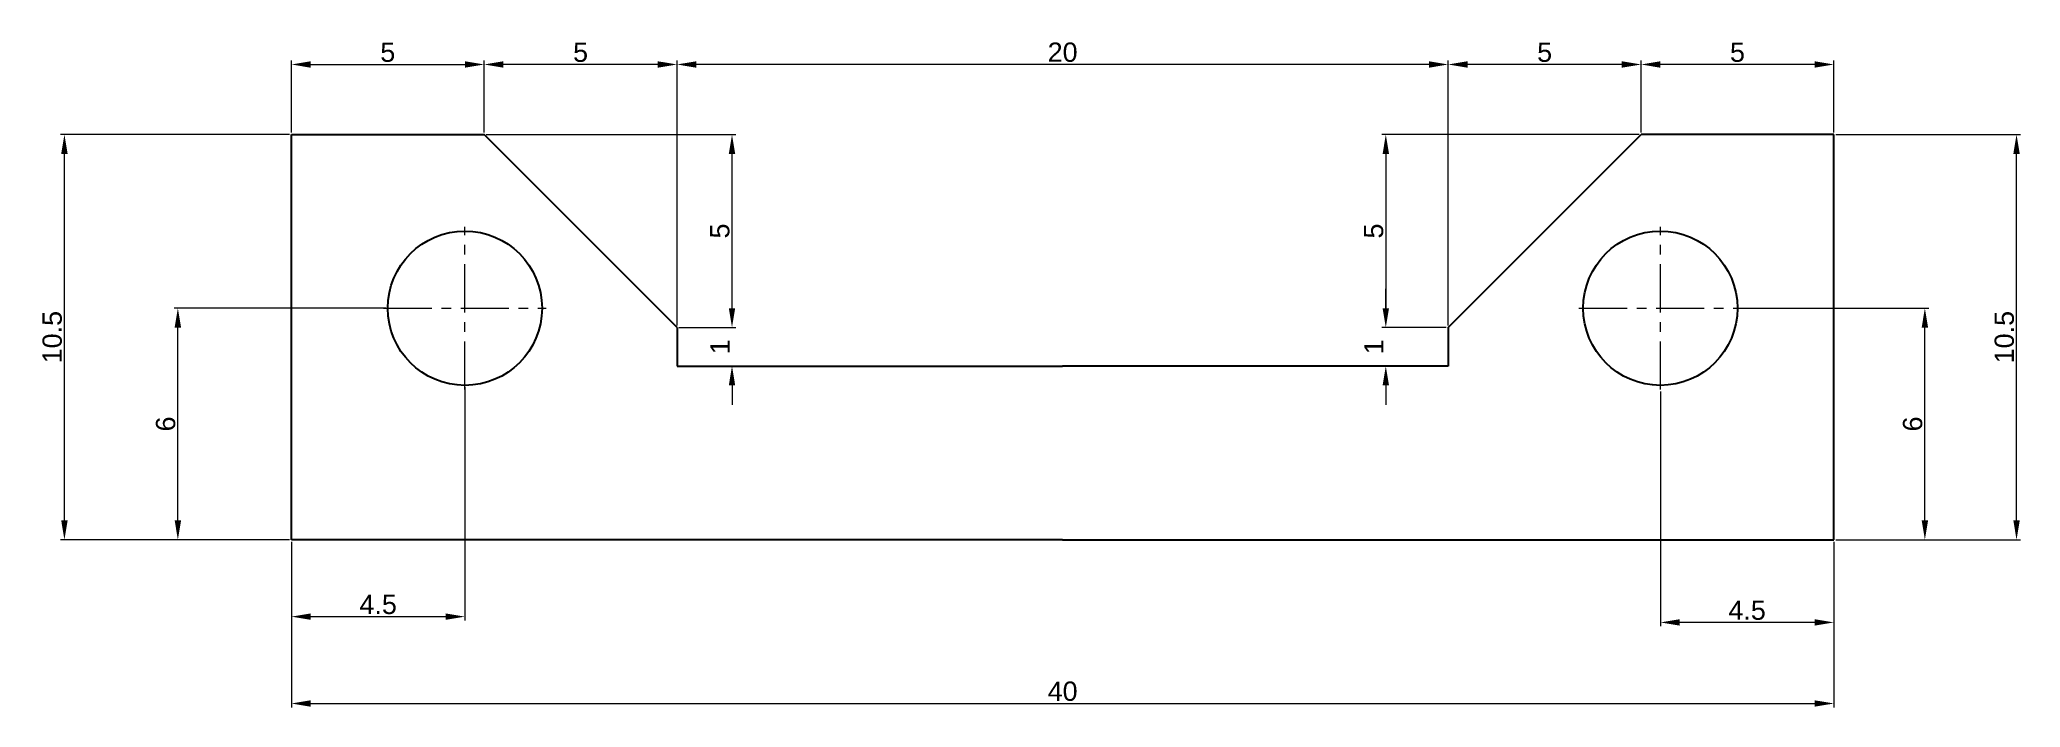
# Model space of a CAD drawing. Header units: millimetres. Extents: x -26.5 to 24.8, y -4.3 to 13.
import ezdxf

# ---------------------------------------------------------------- set-up
doc = ezdxf.new("R2010")
doc.units = ezdxf.units.MM
doc.header["$MEASUREMENT"] = 0
doc.linetypes.add('CENTER', pattern=[2, 1.25, -0.25, 0.25, -0.25])
doc.layers.add('AM_5', color=3, linetype='Continuous', lineweight=15)
doc.layers.add('AM_7', color=4, linetype='CENTER', lineweight=15)
doc.styles.get("Standard").update_dxf_attribs({"font": 'arial.ttf'})
doc.dimstyles.new('AM_ANSI$0', dxfattribs={"dimtxt": 0.5, "dimasz": 0.5, "dimexe": 0.1, "dimexo": 0.05, "dimgap": 0.06, "dimtad": 1, "dimtoh": 1, "dimzin": 9, "dimdsep": 46, "dimtxsty": 'Standard', "dimcen": 0, "dimclrd": 256, "dimclre": 256, "dimclrt": 2, "dimadec": 0, "dimazin": 2, "dimtp": 0.1, "dimtm": 0.1, "dimtfac": 0.71, "dimtofl": 0, "dimtmove": 0, "dimatfit": 3, "dimfxl": 1, "dimtolj": 1, "dimtzin": 7, "dimlwd": -1, "dimlwe": -1, "dimarcsym": 1})

# ---------------------------------------------------------------- blocks, each defined once
blk = doc.blocks.new('*D5')
at = {"layer": 'AM_5', "transparency": 16777216}
for p, q in [((-20, -0.05), (-20, -4.343)), ((20, -0.05), (20, -4.343)), ((-19.5, -4.243), (19.5, -4.243))]:
    blk.add_line(p, q, dxfattribs=at)
for points in [[(-19.5, -4.16), (-19.5, -4.326), (-20, -4.243)], [(19.5, -4.16), (19.5, -4.326), (20, -4.243)]]:
    blk.add_solid(points, dxfattribs=at)
at = {"layer": 'Defpoints', "color": 0, "transparency": 16777216}
for p in [(-20, 0), (20, 0), (20, -4.243)]:
    blk.add_point(p, dxfattribs=at)
at = {"layer": 'AM_5', "color": 2, "transparency": 16777216, "insert": (0, -3.928), "char_height": 0.5, "attachment_point": 5}
blk.add_mtext('\\A1;40', dxfattribs=at)
blk = doc.blocks.new('*D6')
at = {"layer": 'AM_5', "transparency": 16777216}
for p, q in [((-20.05, 10.5), (-25.986, 10.5)), ((-25.886, 0.5), (-25.886, 10)), ((-20.05, 0), (-25.986, 0))]:
    blk.add_line(p, q, dxfattribs=at)
for points in [[(-25.969, 10), (-25.802, 10), (-25.886, 10.5)], [(-25.969, 0.5), (-25.802, 0.5), (-25.886, 0)]]:
    blk.add_solid(points, dxfattribs=at)
at = {"layer": 'Defpoints', "color": 0, "transparency": 16777216}
for p in [(-25.886, 10.5), (-20, 10.5), (-20, 0)]:
    blk.add_point(p, dxfattribs=at)
at = {"layer": 'AM_5', "color": 2, "transparency": 16777216, "insert": (-26.201, 5.25), "char_height": 0.5, "attachment_point": 5, "rotation": 90}
blk.add_mtext('\\A1;10.5', dxfattribs=at)
blk = doc.blocks.new('*D7')
at = {"layer": 'AM_5', "transparency": 16777216}
for p, q in [((-17.55, 6), (-23.044, 6)), ((-22.944, 0.5), (-22.944, 5.5)), ((-20.05, 0), (-23.044, 0))]:
    blk.add_line(p, q, dxfattribs=at)
for points in [[(-23.027, 5.5), (-22.86, 5.5), (-22.944, 6)], [(-23.027, 0.5), (-22.86, 0.5), (-22.944, 0)]]:
    blk.add_solid(points, dxfattribs=at)
at = {"layer": 'Defpoints', "color": 0, "transparency": 16777216}
for p in [(-22.944, 6), (-17.5, 6), (-20, 0)]:
    blk.add_point(p, dxfattribs=at)
at = {"layer": 'AM_5', "color": 2, "transparency": 16777216, "insert": (-23.259, 3), "char_height": 0.5, "attachment_point": 5, "rotation": 90}
blk.add_mtext('\\A1;6', dxfattribs=at)
blk = doc.blocks.new('*D8')
at = {"layer": 'AM_5', "transparency": 16777216}
for p, q in [((20.05, 10.5), (24.837, 10.5)), ((24.737, 0.5), (24.737, 10)), ((20.05, 0), (24.837, 0))]:
    blk.add_line(p, q, dxfattribs=at)
for points in [[(24.654, 10), (24.82, 10), (24.737, 10.5)], [(24.654, 0.5), (24.82, 0.5), (24.737, 0)]]:
    blk.add_solid(points, dxfattribs=at)
at = {"layer": 'Defpoints', "color": 0, "transparency": 16777216}
for p in [(20, 10.5), (24.737, 10.5), (20, 0)]:
    blk.add_point(p, dxfattribs=at)
at = {"layer": 'AM_5', "color": 2, "transparency": 16777216, "insert": (24.422, 5.25), "char_height": 0.5, "attachment_point": 5, "rotation": 90}
blk.add_mtext('\\A1;10.5', dxfattribs=at)
blk = doc.blocks.new('*D9')
at = {"layer": 'AM_5', "transparency": 16777216}
for p, q in [((17.55, 6), (22.46, 6)), ((22.36, 0.5), (22.36, 5.5)), ((20.05, 0), (22.46, 0))]:
    blk.add_line(p, q, dxfattribs=at)
for points in [[(22.277, 5.5), (22.443, 5.5), (22.36, 6)], [(22.277, 0.5), (22.443, 0.5), (22.36, 0)]]:
    blk.add_solid(points, dxfattribs=at)
at = {"layer": 'Defpoints', "color": 0, "transparency": 16777216}
for p in [(17.5, 6), (22.36, 6), (20, 0)]:
    blk.add_point(p, dxfattribs=at)
at = {"layer": 'AM_5', "color": 2, "transparency": 16777216, "insert": (22.045, 3), "char_height": 0.5, "attachment_point": 5, "rotation": 90}
blk.add_mtext('\\A1;6', dxfattribs=at)
blk = doc.blocks.new('*D10')
at = {"layer": 'AM_5', "transparency": 16777216}
for p, q in [((-14.95, 10.5), (-8.474, 10.5)), ((-8.574, 6), (-8.574, 10)), ((-9.95, 5.5), (-8.474, 5.5))]:
    blk.add_line(p, q, dxfattribs=at)
for points in [[(-8.657, 10), (-8.491, 10), (-8.574, 10.5)], [(-8.657, 6), (-8.491, 6), (-8.574, 5.5)]]:
    blk.add_solid(points, dxfattribs=at)
at = {"layer": 'Defpoints', "color": 0, "transparency": 16777216}
for p in [(-15, 10.5), (-8.574, 10.5), (-10, 5.5)]:
    blk.add_point(p, dxfattribs=at)
at = {"layer": 'AM_5', "color": 2, "transparency": 16777216, "insert": (-8.888, 8), "char_height": 0.5, "attachment_point": 5, "rotation": 90}
blk.add_mtext('\\A1;5', dxfattribs=at)
blk = doc.blocks.new('*D11')
at = {"layer": 'AM_5', "transparency": 16777216}
for p, q in [((-8.574, 6), (-8.574, 6.5)), ((-9.95, 5.5), (-8.474, 5.5)), ((-8.624, 4.5), (-8.674, 4.5)), ((-8.574, 4), (-8.574, 3.5))]:
    blk.add_line(p, q, dxfattribs=at)
for points in [[(-8.657, 6), (-8.491, 6), (-8.574, 5.5)], [(-8.657, 4), (-8.491, 4), (-8.574, 4.5)]]:
    blk.add_solid(points, dxfattribs=at)
at = {"layer": 'Defpoints', "color": 0, "transparency": 16777216}
for p in [(-10, 5.5), (-8.574, 4.5), (-8.574, 4.5)]:
    blk.add_point(p, dxfattribs=at)
at = {"layer": 'AM_5', "color": 2, "transparency": 16777216, "insert": (-8.885, 5), "char_height": 0.5, "attachment_point": 5, "rotation": 90}
blk.add_mtext('\\A1;1', dxfattribs=at)
blk = doc.blocks.new('*D12')
at = {"layer": 'AM_5', "transparency": 16777216}
for p, q in [((14.95, 10.5), (8.281, 10.5)), ((8.381, 10), (8.381, 6)), ((9.95, 5.5), (8.281, 5.5))]:
    blk.add_line(p, q, dxfattribs=at)
for points in [[(8.298, 10), (8.464, 10), (8.381, 10.5)], [(8.298, 6), (8.464, 6), (8.381, 5.5)]]:
    blk.add_solid(points, dxfattribs=at)
at = {"layer": 'Defpoints', "color": 0, "transparency": 16777216}
for p in [(15, 10.5), (8.381, 5.5), (10, 5.5)]:
    blk.add_point(p, dxfattribs=at)
at = {"layer": 'AM_5', "color": 2, "transparency": 16777216, "insert": (8.067, 8), "char_height": 0.5, "attachment_point": 5, "rotation": 90}
blk.add_mtext('\\A1;5', dxfattribs=at)
blk = doc.blocks.new('*D13')
at = {"layer": 'AM_5', "transparency": 16777216}
for p, q in [((8.381, 6), (8.381, 6.5)), ((9.95, 5.5), (8.281, 5.5)), ((8.331, 4.5), (8.281, 4.5)), ((8.381, 4), (8.381, 3.5))]:
    blk.add_line(p, q, dxfattribs=at)
for points in [[(8.298, 6), (8.464, 6), (8.381, 5.5)], [(8.298, 4), (8.464, 4), (8.381, 4.5)]]:
    blk.add_solid(points, dxfattribs=at)
at = {"layer": 'Defpoints', "color": 0, "transparency": 16777216}
for p in [(8.381, 5.5), (10, 5.5), (8.381, 4.5)]:
    blk.add_point(p, dxfattribs=at)
at = {"layer": 'AM_5', "color": 2, "transparency": 16777216, "insert": (8.07, 5), "char_height": 0.5, "attachment_point": 5, "rotation": 90}
blk.add_mtext('\\A1;1', dxfattribs=at)
blk = doc.blocks.new('*D14')
at = {"layer": 'AM_5', "transparency": 16777216}
for p, q in [((-15.5, 3.95), (-15.5, -2.092)), ((-20, -0.05), (-20, -2.092)), ((-19.5, -1.992), (-16, -1.992))]:
    blk.add_line(p, q, dxfattribs=at)
for points in [[(-19.5, -1.909), (-19.5, -2.075), (-20, -1.992)], [(-16, -1.909), (-16, -2.075), (-15.5, -1.992)]]:
    blk.add_solid(points, dxfattribs=at)
at = {"layer": 'Defpoints', "color": 0, "transparency": 16777216}
for p in [(-15.5, 4), (-20, 0), (-15.5, -1.992)]:
    blk.add_point(p, dxfattribs=at)
at = {"layer": 'AM_5', "color": 2, "transparency": 16777216, "insert": (-17.75, -1.678), "char_height": 0.5, "attachment_point": 5}
blk.add_mtext('\\A1;4.5', dxfattribs=at)
blk = doc.blocks.new('*D15')
at = {"layer": 'AM_5', "transparency": 16777216}
for p, q in [((15.5, 3.84), (15.5, -2.242)), ((20, -0.05), (20, -2.242)), ((19.5, -2.142), (16, -2.142))]:
    blk.add_line(p, q, dxfattribs=at)
for points in [[(16, -2.059), (16, -2.225), (15.5, -2.142)], [(19.5, -2.059), (19.5, -2.225), (20, -2.142)]]:
    blk.add_solid(points, dxfattribs=at)
at = {"layer": 'Defpoints', "color": 0, "transparency": 16777216}
for p in [(15.5, 3.89), (20, 0), (15.5, -2.142)]:
    blk.add_point(p, dxfattribs=at)
at = {"layer": 'AM_5', "color": 2, "transparency": 16777216, "insert": (17.75, -1.828), "char_height": 0.5, "attachment_point": 5}
blk.add_mtext('\\A1;4.5', dxfattribs=at)
blk = doc.blocks.new('*D16')
at = {"layer": 'AM_5', "transparency": 16777216}
for p, q in [((-20, 10.55), (-20, 12.416)), ((-15, 10.55), (-15, 12.416)), ((-19.5, 12.316), (-15.5, 12.316))]:
    blk.add_line(p, q, dxfattribs=at)
for points in [[(-19.5, 12.399), (-19.5, 12.232), (-20, 12.316)], [(-15.5, 12.399), (-15.5, 12.232), (-15, 12.316)]]:
    blk.add_solid(points, dxfattribs=at)
at = {"layer": 'Defpoints', "color": 0, "transparency": 16777216}
for p in [(-15, 12.316), (-20, 10.5), (-15, 10.5)]:
    blk.add_point(p, dxfattribs=at)
at = {"layer": 'AM_5', "color": 2, "transparency": 16777216, "insert": (-17.5, 12.63), "char_height": 0.5, "attachment_point": 5}
blk.add_mtext('\\A1;5', dxfattribs=at)
blk = doc.blocks.new('*D17')
at = {"layer": 'AM_5', "transparency": 16777216}
for p, q in [((-15, 10.55), (-15, 12.416)), ((-10, 5.55), (-10, 12.416)), ((-10.5, 12.316), (-14.5, 12.316))]:
    blk.add_line(p, q, dxfattribs=at)
for points in [[(-14.5, 12.399), (-14.5, 12.232), (-15, 12.316)], [(-10.5, 12.399), (-10.5, 12.232), (-10, 12.316)]]:
    blk.add_solid(points, dxfattribs=at)
at = {"layer": 'Defpoints', "color": 0, "transparency": 16777216}
for p in [(-15, 12.316), (-15, 10.5), (-10, 5.5)]:
    blk.add_point(p, dxfattribs=at)
at = {"layer": 'AM_5', "color": 2, "transparency": 16777216, "insert": (-12.5, 12.63), "char_height": 0.5, "attachment_point": 5}
blk.add_mtext('\\A1;5', dxfattribs=at)
blk = doc.blocks.new('*D18')
at = {"layer": 'AM_5', "transparency": 16777216}
for p, q in [((-10, 5.55), (-10, 12.416)), ((10, 5.55), (10, 12.416)), ((9.5, 12.316), (-9.5, 12.316))]:
    blk.add_line(p, q, dxfattribs=at)
for points in [[(-9.5, 12.399), (-9.5, 12.232), (-10, 12.316)], [(9.5, 12.399), (9.5, 12.232), (10, 12.316)]]:
    blk.add_solid(points, dxfattribs=at)
at = {"layer": 'Defpoints', "color": 0, "transparency": 16777216}
for p in [(-10, 12.316), (-10, 5.5), (10, 5.5)]:
    blk.add_point(p, dxfattribs=at)
at = {"layer": 'AM_5', "color": 2, "transparency": 16777216, "insert": (0, 12.631), "char_height": 0.5, "attachment_point": 5}
blk.add_mtext('\\A1;20', dxfattribs=at)
blk = doc.blocks.new('*D19')
at = {"layer": 'AM_5', "transparency": 16777216}
for p, q in [((10, 5.55), (10, 12.416)), ((15, 10.55), (15, 12.416)), ((14.5, 12.316), (10.5, 12.316))]:
    blk.add_line(p, q, dxfattribs=at)
for points in [[(10.5, 12.399), (10.5, 12.232), (10, 12.316)], [(14.5, 12.399), (14.5, 12.232), (15, 12.316)]]:
    blk.add_solid(points, dxfattribs=at)
at = {"layer": 'Defpoints', "color": 0, "transparency": 16777216}
for p in [(10, 12.316), (15, 10.5), (10, 5.5)]:
    blk.add_point(p, dxfattribs=at)
at = {"layer": 'AM_5', "color": 2, "transparency": 16777216, "insert": (12.5, 12.63), "char_height": 0.5, "attachment_point": 5}
blk.add_mtext('\\A1;5', dxfattribs=at)
blk = doc.blocks.new('*D20')
at = {"layer": 'AM_5', "transparency": 16777216}
for p, q in [((15, 10.55), (15, 12.416)), ((20, 10.55), (20, 12.416)), ((19.5, 12.316), (15.5, 12.316))]:
    blk.add_line(p, q, dxfattribs=at)
for points in [[(15.5, 12.399), (15.5, 12.232), (15, 12.316)], [(19.5, 12.399), (19.5, 12.232), (20, 12.316)]]:
    blk.add_solid(points, dxfattribs=at)
at = {"layer": 'Defpoints', "color": 0, "transparency": 16777216}
for p in [(15, 12.316), (15, 10.5), (20, 10.5)]:
    blk.add_point(p, dxfattribs=at)
at = {"layer": 'AM_5', "color": 2, "transparency": 16777216, "insert": (17.5, 12.63), "char_height": 0.5, "attachment_point": 5}
blk.add_mtext('\\A1;5', dxfattribs=at)

msp = doc.modelspace()

# ---------------------------------------------------------------- linework, layer by layer
for p, q in [((-20, 0), (-20, 10.5)), ((-20, 10.5), (-15, 10.5)), ((-10, 5.5), (-15, 10.5)), ((10, 5.5), (15, 10.5)), ((20, 10.5), (15, 10.5)), ((20, 0), (20, 10.5)), ((-10, 5.5), (-10, 4.5)), ((10, 5.5), (10, 4.5)), ((-10, 4.5), (0, 4.5)), ((10, 4.5), (0, 4.5)), ((0, 0), (-20, 0)), ((0, 0), (20, 0))]:
    msp.add_line(p, q)
for centre in [(-15.5, 6), (15.5, 6)]:
    msp.add_circle(centre, 2)
at = {"layer": 'AM_7'}
for p, q in [((-15.5, 3.89), (-15.5, 8.11)), ((15.5, 3.89), (15.5, 8.11)), ((-17.61, 6), (-13.39, 6)), ((13.39, 6), (17.61, 6))]:
    msp.add_line(p, q, dxfattribs=at)

# ---------------------------------------------------------------- dimensions: what is measured, and where the dimension line sits
at = {"layer": 'AM_5'}
for base, p1, p2, override, picture, middle in [((-15, 12.316), (-20, 10.5), (-15, 10.5), {"dimtix": 1}, '*D16', (-17.5, 12.63)), ((-15, 12.316), (-10, 5.5), (-15, 10.5), {"dimpost": '', "dimtix": 1}, '*D17', (-12.5, 12.63)), ((-10, 12.316), (10, 5.5), (-10, 5.5), {"dimtix": 1}, '*D18', (0, 12.631)), ((10, 12.316), (15, 10.5), (10, 5.5), {"dimtix": 1}, '*D19', (12.5, 12.63)), ((15, 12.316), (20, 10.5), (15, 10.5), {"dimtix": 1}, '*D20', (17.5, 12.63))]:
    dim = msp.add_linear_dim(base=base, p1=p1, p2=p2, dimstyle='AM_ANSI$0', override=override, dxfattribs=at)
    dim.commit()
    dim.dimension.update_dxf_attribs({"geometry": picture, "text_midpoint": middle})
for base, p1, p2, angle, picture, middle in [((-25.886, 10.5), (-20, 0), (-20, 10.5), 90, '*D6', (-26.201, 5.25)), ((-8.574, 10.5), (-10, 5.5), (-15, 10.5), 90, '*D10', (-8.888, 8)), ((8.381, 5.5), (15, 10.5), (10, 5.5), 90, '*D12', (8.067, 8)), ((24.737, 10.5), (20, 0), (20, 10.5), 90, '*D8', (24.422, 5.25)), ((-8.574, 4.5), (-10, 5.5), (-8.574, 4.5), 90, '*D11', (-8.885, 5)), ((8.381, 5.5), (8.381, 4.5), (10, 5.5), 90, '*D13', (8.07, 5)), ((-22.944, 6), (-20, 0), (-17.5, 6), 90, '*D7', (-23.259, 3)), ((22.36, 6), (20, 0), (17.5, 6), 90, '*D9', (22.045, 3)), ((-15.5, -1.992), (-20, 0), (-15.5, 4), 0, '*D14', (-17.75, -1.678)), ((15.5, -2.142), (20, 0), (15.5, 3.89), 0, '*D15', (17.75, -1.828))]:
    dim = msp.add_linear_dim(base=base, p1=p1, p2=p2, angle=angle, dimstyle='AM_ANSI$0', dxfattribs=at)
    dim.commit()
    dim.dimension.update_dxf_attribs({"geometry": picture, "text_midpoint": middle})
dim = msp.add_linear_dim(base=(20, -4.243), p1=(-20, 0), p2=(20, 0), angle=0, dimstyle='AM_ANSI$0', override={"dimpost": ''}, dxfattribs=at)
dim.commit()
dim.dimension.update_dxf_attribs({"geometry": '*D5', "text_midpoint": (0, -3.928)})

doc.saveas('drawing.dxf')
